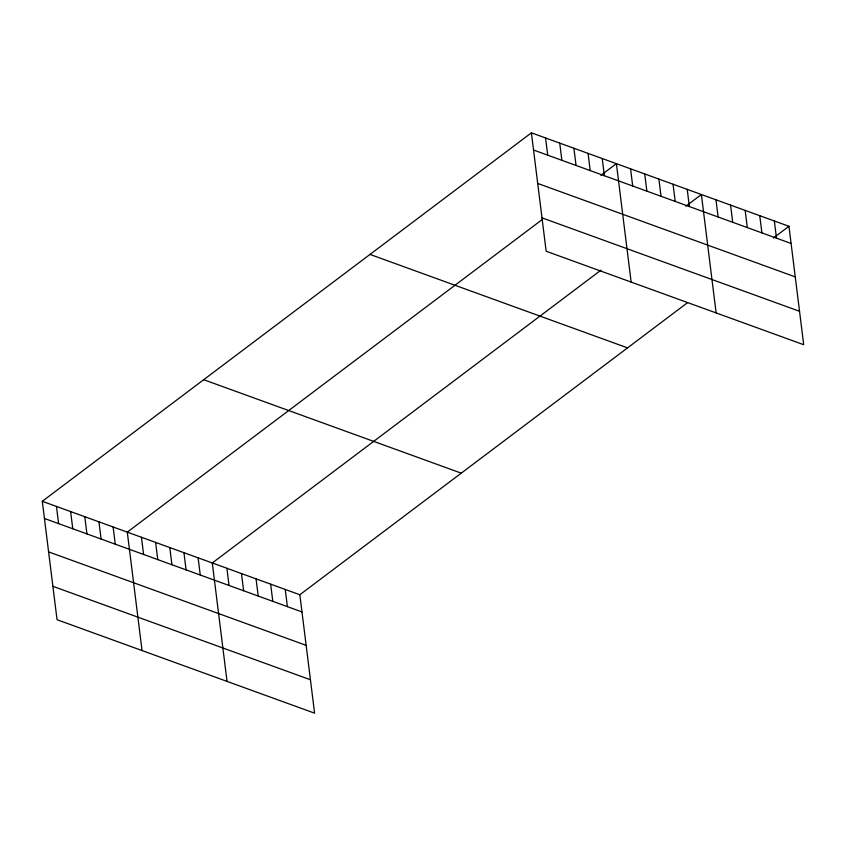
<?xml version="1.0" encoding="UTF-8"?>
<svg xmlns="http://www.w3.org/2000/svg" width="846" height="846" viewBox="0 0 846 846"><rect width="100%" height="100%" fill="white"/><g stroke="black" fill="none" stroke-linecap="round" stroke-linejoin="round"><path stroke-width="1.27" d="M687.555 302.667L299.844 594.749L314.596 713.167L57.052 619.716L42.3 501.297L531.404 132.833L788.948 226.284L803.7 344.703L546.156 251.251L531.404 132.833M541.895 219.791L127.291 532.134L142.043 650.553M600.872 175.365L616.396 163.669L631.148 282.088M601.02 270.117L212.283 562.971L227.035 681.39M685.863 206.202L701.387 194.517L716.128 312.925M773.434 237.98L788.948 226.284M533.54 150.028L791.095 243.479M537.707 183.434L795.251 276.885M541.99 217.845L799.544 311.296M369.998 254.424L627.542 347.875M203.706 379.706L461.25 473.157M42.3 501.297L299.844 594.749M44.436 518.482L301.99 611.933M48.603 551.888L306.146 645.339M52.886 586.31L310.44 679.761M774.354 220.996L776.501 238.181M759.761 215.698L761.908 232.883M745.167 210.4L747.304 227.585M730.574 205.102L732.71 222.297M715.98 199.804L718.117 216.999M687.216 189.377L689.363 206.561M673.056 184.238L675.193 201.422M658.886 179.098L661.033 196.283M644.726 173.959L646.862 191.143M630.556 168.809L632.702 186.004M602.225 158.53L604.372 175.725M588.065 153.39L590.201 170.585M573.895 148.251L576.041 165.446M559.735 143.111L561.871 160.306M545.564 137.972L547.711 155.167M285.25 589.451L287.397 606.645M270.657 584.152L272.803 601.347M256.063 578.865L258.21 596.049M241.47 573.567L243.616 590.751M226.876 568.269L229.012 585.464M198.112 557.831L200.259 575.026M183.952 552.692L186.088 569.887M169.782 547.552L171.928 564.747M155.622 542.413L157.758 559.608M141.451 537.273L143.598 554.468M113.121 526.995L115.268 544.19M98.961 521.855L101.097 539.05M84.79 516.716L86.937 533.911M70.63 511.576L72.767 528.761M56.46 506.437L58.607 523.621"/></g></svg>
